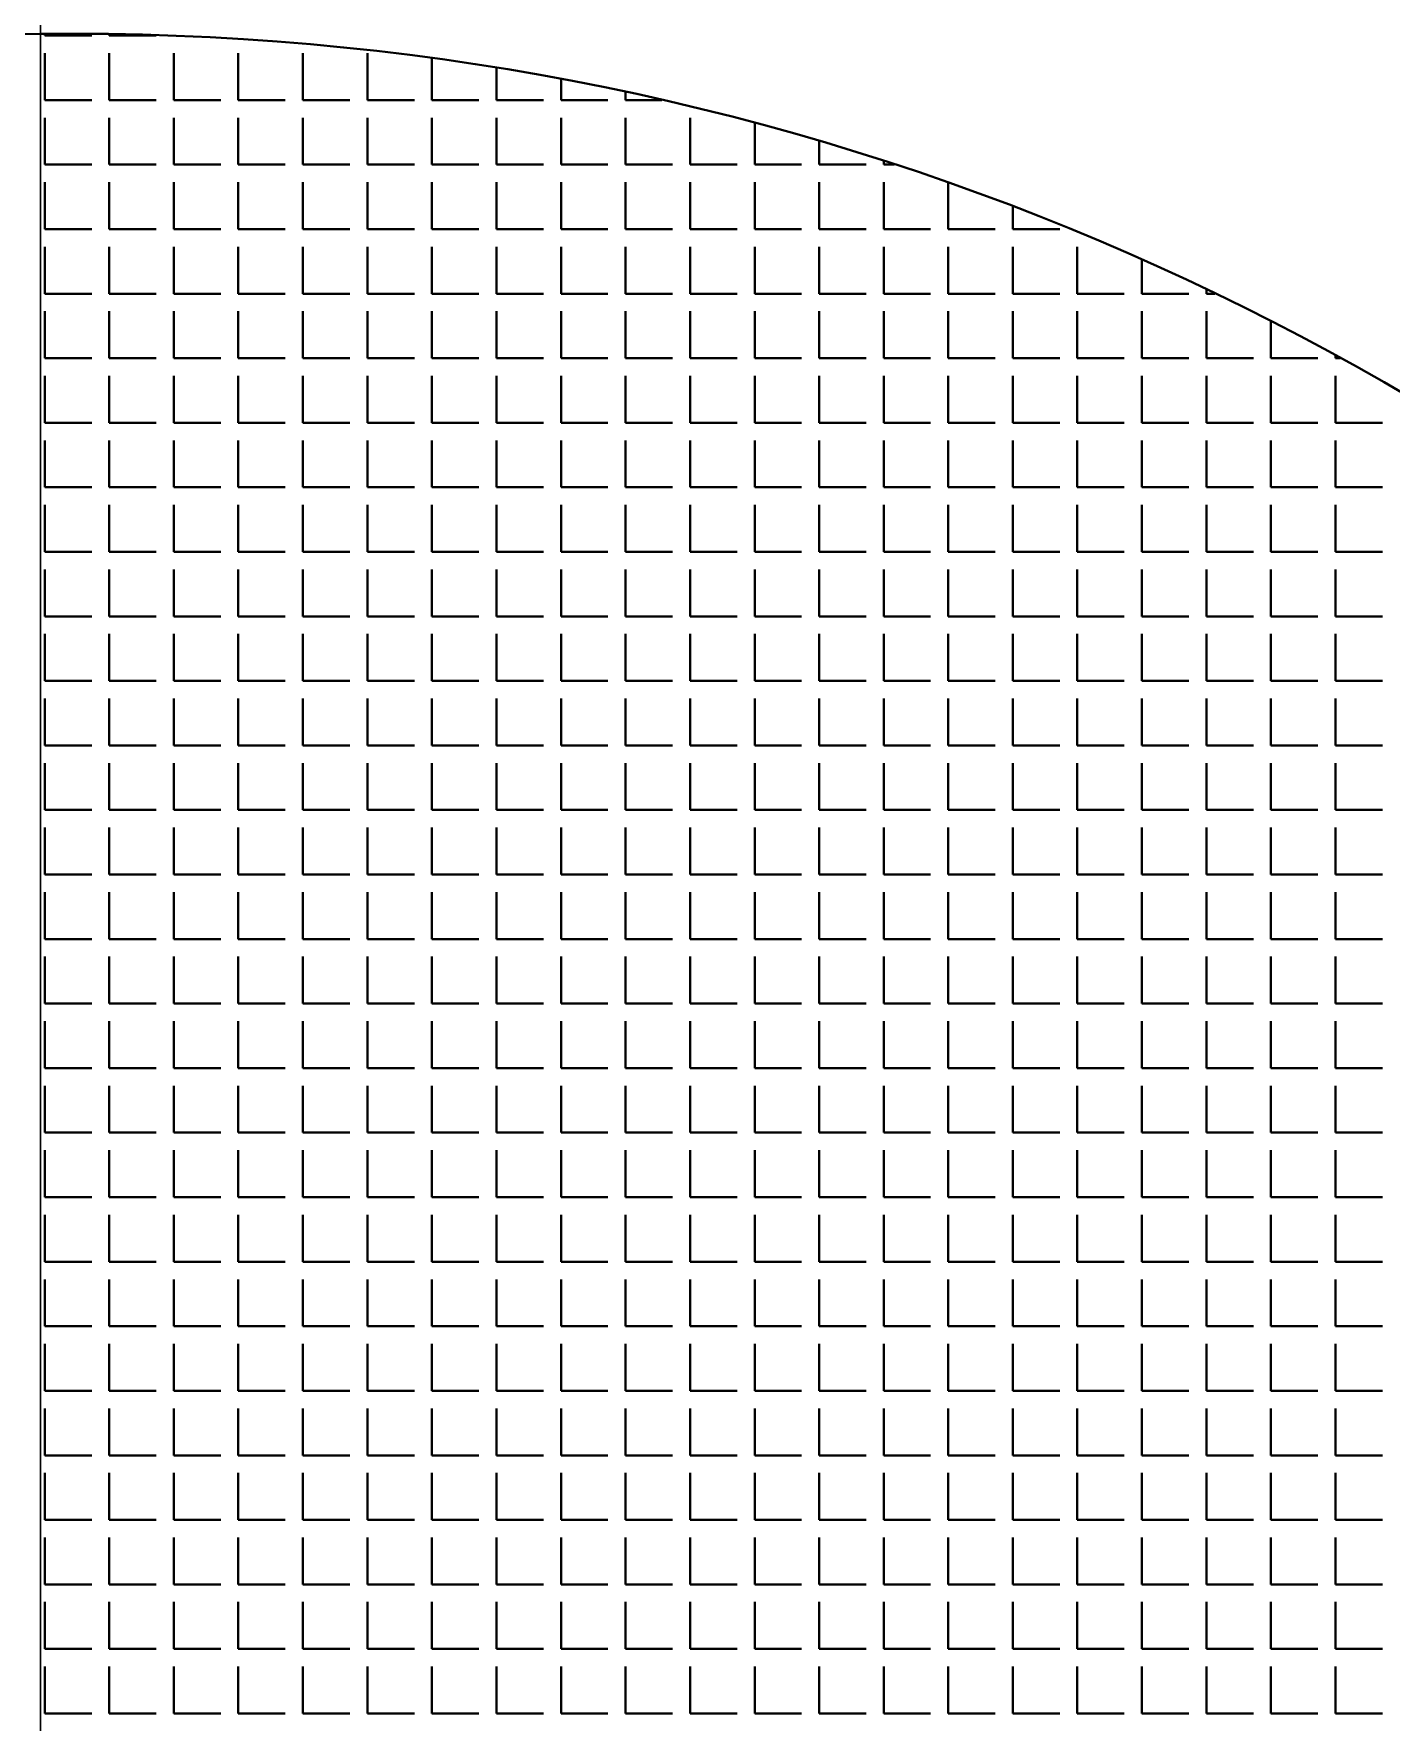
# Model space of a CAD drawing. Header units: millimetres. Extents: x 895788 to 1136524, y -21936 to 400945.
# Drawn here: x 929186.76 to 929204.08, y 272949.03 to 272970.58 of the extents above; entities that cross this region are included whole.
import ezdxf

# ---------------------------------------------------------------- set-up
doc = ezdxf.new("R2010")
doc.units = ezdxf.units.MM
doc.layers.add('GRANIT', color=10, linetype='Continuous', lineweight=30)

msp = doc.modelspace()

# ---------------------------------------------------------------- linework, layer by layer
at = {"lineweight": 30}
msp.add_line((929186.84, 272651.357), (929186.84, 273176.175), dxfattribs=at)
at = {"layer": 'GRANIT', "color": 0, "linetype": 'Continuous', "lineweight": 40}
for p, q in [((929186.896, 272970.555), (929186.896, 272970.576)), ((929186.896, 272970.555), (929187.495, 272970.555)), ((929187.719, 272970.555), (929187.719, 272970.575)), ((929187.719, 272970.555), (929188.318, 272970.555)), ((929186.896, 272969.732), (929186.896, 272970.331)), ((929187.719, 272969.732), (929187.719, 272970.331)), ((929188.543, 272969.732), (929188.543, 272970.331)), ((929189.366, 272969.732), (929189.366, 272970.331)), ((929190.19, 272969.732), (929190.19, 272970.331)), ((929191.013, 272969.732), (929191.013, 272970.331)), ((929191.837, 272969.732), (929191.837, 272970.267)), ((929192.66, 272969.732), (929192.66, 272970.144)), ((929193.484, 272969.732), (929193.484, 272969.999)), ((929194.307, 272969.732), (929194.307, 272969.834)), ((929186.896, 272969.732), (929187.495, 272969.732)), ((929187.719, 272969.732), (929188.318, 272969.732)), ((929188.543, 272969.732), (929189.142, 272969.732)), ((929189.366, 272969.732), (929189.965, 272969.732)), ((929190.19, 272969.732), (929190.789, 272969.732)), ((929191.013, 272969.732), (929191.612, 272969.732)), ((929191.837, 272969.732), (929192.436, 272969.732)), ((929192.66, 272969.732), (929193.259, 272969.732)), ((929193.484, 272969.732), (929194.083, 272969.732)), ((929194.307, 272969.732), (929194.768, 272969.732)), ((929186.896, 272968.908), (929186.896, 272969.507)), ((929187.719, 272968.908), (929187.719, 272969.507)), ((929188.543, 272968.908), (929188.543, 272969.507)), ((929189.366, 272968.908), (929189.366, 272969.507)), ((929190.19, 272968.908), (929190.19, 272969.507)), ((929191.013, 272968.908), (929191.013, 272969.507)), ((929191.837, 272968.908), (929191.837, 272969.507)), ((929192.66, 272968.908), (929192.66, 272969.507)), ((929193.484, 272968.908), (929193.484, 272969.507)), ((929194.307, 272968.908), (929194.307, 272969.507)), ((929195.131, 272968.908), (929195.131, 272969.507)), ((929195.955, 272968.908), (929195.955, 272969.437)), ((929196.778, 272968.908), (929196.778, 272969.205)), ((929186.896, 272968.908), (929187.495, 272968.908)), ((929187.719, 272968.908), (929188.318, 272968.908)), ((929188.543, 272968.908), (929189.142, 272968.908)), ((929189.366, 272968.908), (929189.965, 272968.908)), ((929190.19, 272968.908), (929190.789, 272968.908)), ((929191.013, 272968.908), (929191.612, 272968.908)), ((929191.837, 272968.908), (929192.436, 272968.908)), ((929192.66, 272968.908), (929193.259, 272968.908)), ((929193.484, 272968.908), (929194.083, 272968.908)), ((929194.307, 272968.908), (929194.906, 272968.908)), ((929195.131, 272968.908), (929195.73, 272968.908)), ((929195.955, 272968.908), (929196.553, 272968.908)), ((929196.778, 272968.908), (929197.377, 272968.908)), ((929197.602, 272968.908), (929197.602, 272968.951)), ((929197.602, 272968.908), (929197.733, 272968.908)), ((929186.896, 272968.085), (929186.896, 272968.683)), ((929187.719, 272968.085), (929187.719, 272968.683)), ((929188.543, 272968.085), (929188.543, 272968.683)), ((929189.366, 272968.085), (929189.366, 272968.683)), ((929190.19, 272968.085), (929190.19, 272968.683)), ((929191.013, 272968.085), (929191.013, 272968.683)), ((929191.837, 272968.085), (929191.837, 272968.683)), ((929192.66, 272968.085), (929192.66, 272968.683)), ((929193.484, 272968.085), (929193.484, 272968.683)), ((929194.307, 272968.085), (929194.307, 272968.683)), ((929195.131, 272968.085), (929195.131, 272968.683)), ((929195.955, 272968.085), (929195.955, 272968.683)), ((929196.778, 272968.085), (929196.778, 272968.683)), ((929197.602, 272968.085), (929197.602, 272968.683)), ((929198.425, 272968.085), (929198.425, 272968.673)), ((929199.249, 272968.085), (929199.249, 272968.371)), ((929186.896, 272968.085), (929187.495, 272968.085)), ((929187.719, 272968.085), (929188.318, 272968.085)), ((929188.543, 272968.085), (929189.142, 272968.085)), ((929189.366, 272968.085), (929189.965, 272968.085)), ((929190.19, 272968.085), (929190.789, 272968.085)), ((929191.013, 272968.085), (929191.612, 272968.085)), ((929191.837, 272968.085), (929192.436, 272968.085)), ((929192.66, 272968.085), (929193.259, 272968.085)), ((929193.484, 272968.085), (929194.083, 272968.085)), ((929194.307, 272968.085), (929194.906, 272968.085)), ((929195.131, 272968.085), (929195.73, 272968.085)), ((929195.955, 272968.085), (929196.553, 272968.085)), ((929196.778, 272968.085), (929197.377, 272968.085)), ((929197.602, 272968.085), (929198.2, 272968.085)), ((929198.425, 272968.085), (929199.024, 272968.085)), ((929199.249, 272968.085), (929199.848, 272968.085)), ((929186.896, 272967.261), (929186.896, 272967.86)), ((929187.719, 272967.261), (929187.719, 272967.86)), ((929188.543, 272967.261), (929188.543, 272967.86)), ((929189.366, 272967.261), (929189.366, 272967.86)), ((929190.19, 272967.261), (929190.19, 272967.86)), ((929191.013, 272967.261), (929191.013, 272967.86)), ((929191.837, 272967.261), (929191.837, 272967.86)), ((929192.66, 272967.261), (929192.66, 272967.86)), ((929193.484, 272967.261), (929193.484, 272967.86)), ((929194.307, 272967.261), (929194.307, 272967.86)), ((929195.131, 272967.261), (929195.131, 272967.86)), ((929195.955, 272967.261), (929195.955, 272967.86)), ((929196.778, 272967.261), (929196.778, 272967.86)), ((929197.602, 272967.261), (929197.602, 272967.86)), ((929198.425, 272967.261), (929198.425, 272967.86)), ((929199.249, 272967.261), (929199.249, 272967.86)), ((929200.072, 272967.261), (929200.072, 272967.86)), ((929200.896, 272967.261), (929200.896, 272967.692)), ((929186.896, 272967.261), (929187.495, 272967.261)), ((929187.719, 272967.261), (929188.318, 272967.261)), ((929188.543, 272967.261), (929189.142, 272967.261)), ((929189.366, 272967.261), (929189.965, 272967.261)), ((929190.19, 272967.261), (929190.789, 272967.261)), ((929191.013, 272967.261), (929191.612, 272967.261)), ((929191.837, 272967.261), (929192.436, 272967.261)), ((929192.66, 272967.261), (929193.259, 272967.261)), ((929193.484, 272967.261), (929194.083, 272967.261)), ((929194.307, 272967.261), (929194.906, 272967.261)), ((929195.131, 272967.261), (929195.73, 272967.261)), ((929195.955, 272967.261), (929196.553, 272967.261)), ((929196.778, 272967.261), (929197.377, 272967.261)), ((929197.602, 272967.261), (929198.2, 272967.261)), ((929198.425, 272967.261), (929199.024, 272967.261)), ((929199.249, 272967.261), (929199.848, 272967.261)), ((929200.072, 272967.261), (929200.671, 272967.261)), ((929200.896, 272967.261), (929201.495, 272967.261)), ((929201.719, 272967.261), (929201.719, 272967.313)), ((929201.719, 272967.261), (929201.827, 272967.261)), ((929186.896, 272966.437), (929186.896, 272967.036)), ((929187.719, 272966.437), (929187.719, 272967.036)), ((929188.543, 272966.437), (929188.543, 272967.036)), ((929189.366, 272966.437), (929189.366, 272967.036)), ((929190.19, 272966.437), (929190.19, 272967.036)), ((929191.013, 272966.437), (929191.013, 272967.036)), ((929191.837, 272966.437), (929191.837, 272967.036)), ((929192.66, 272966.437), (929192.66, 272967.036)), ((929193.484, 272966.437), (929193.484, 272967.036)), ((929194.307, 272966.437), (929194.307, 272967.036)), ((929195.131, 272966.437), (929195.131, 272967.036)), ((929195.955, 272966.437), (929195.955, 272967.036)), ((929196.778, 272966.437), (929196.778, 272967.036)), ((929197.602, 272966.437), (929197.602, 272967.036)), ((929198.425, 272966.437), (929198.425, 272967.036)), ((929199.249, 272966.437), (929199.249, 272967.036)), ((929200.072, 272966.437), (929200.072, 272967.036)), ((929200.896, 272966.437), (929200.896, 272967.036)), ((929201.719, 272966.437), (929201.719, 272967.036)), ((929202.543, 272966.437), (929202.543, 272966.906)), ((929186.896, 272966.437), (929187.495, 272966.437)), ((929187.719, 272966.437), (929188.318, 272966.437)), ((929188.543, 272966.437), (929189.142, 272966.437)), ((929189.366, 272966.437), (929189.965, 272966.437)), ((929190.19, 272966.437), (929190.789, 272966.437)), ((929191.013, 272966.437), (929191.612, 272966.437)), ((929191.837, 272966.437), (929192.436, 272966.437)), ((929192.66, 272966.437), (929193.259, 272966.437)), ((929193.484, 272966.437), (929194.083, 272966.437)), ((929194.307, 272966.437), (929194.906, 272966.437)), ((929195.131, 272966.437), (929195.73, 272966.437)), ((929195.955, 272966.437), (929196.553, 272966.437)), ((929196.778, 272966.437), (929197.377, 272966.437)), ((929197.602, 272966.437), (929198.2, 272966.437)), ((929198.425, 272966.437), (929199.024, 272966.437)), ((929199.249, 272966.437), (929199.848, 272966.437)), ((929200.072, 272966.437), (929200.671, 272966.437)), ((929200.896, 272966.437), (929201.495, 272966.437)), ((929201.719, 272966.437), (929202.318, 272966.437)), ((929202.543, 272966.437), (929203.142, 272966.437)), ((929203.366, 272966.437), (929203.366, 272966.471)), ((929203.366, 272966.437), (929203.428, 272966.437)), ((929186.896, 272965.614), (929186.896, 272966.213)), ((929187.719, 272965.614), (929187.719, 272966.213)), ((929188.543, 272965.614), (929188.543, 272966.213)), ((929189.366, 272965.614), (929189.366, 272966.213)), ((929190.19, 272965.614), (929190.19, 272966.213)), ((929191.013, 272965.614), (929191.013, 272966.213)), ((929191.837, 272965.614), (929191.837, 272966.213)), ((929192.66, 272965.614), (929192.66, 272966.213)), ((929193.484, 272965.614), (929193.484, 272966.213)), ((929194.307, 272965.614), (929194.307, 272966.213)), ((929195.131, 272965.614), (929195.131, 272966.213)), ((929195.955, 272965.614), (929195.955, 272966.213)), ((929196.778, 272965.614), (929196.778, 272966.213)), ((929197.602, 272965.614), (929197.602, 272966.213)), ((929198.425, 272965.614), (929198.425, 272966.213)), ((929199.249, 272965.614), (929199.249, 272966.213)), ((929200.072, 272965.614), (929200.072, 272966.213)), ((929200.896, 272965.614), (929200.896, 272966.213)), ((929201.719, 272965.614), (929201.719, 272966.213)), ((929202.543, 272965.614), (929202.543, 272966.213)), ((929203.366, 272965.614), (929203.366, 272966.213)), ((929186.896, 272965.614), (929187.495, 272965.614)), ((929187.719, 272965.614), (929188.318, 272965.614)), ((929188.543, 272965.614), (929189.142, 272965.614)), ((929189.366, 272965.614), (929189.965, 272965.614)), ((929190.19, 272965.614), (929190.789, 272965.614)), ((929191.013, 272965.614), (929191.612, 272965.614)), ((929191.837, 272965.614), (929192.436, 272965.614)), ((929192.66, 272965.614), (929193.259, 272965.614)), ((929193.484, 272965.614), (929194.083, 272965.614)), ((929194.307, 272965.614), (929194.906, 272965.614)), ((929195.131, 272965.614), (929195.73, 272965.614)), ((929195.955, 272965.614), (929196.553, 272965.614)), ((929196.778, 272965.614), (929197.377, 272965.614)), ((929197.602, 272965.614), (929198.2, 272965.614)), ((929198.425, 272965.614), (929199.024, 272965.614)), ((929199.249, 272965.614), (929199.848, 272965.614)), ((929200.072, 272965.614), (929200.671, 272965.614)), ((929200.896, 272965.614), (929201.495, 272965.614)), ((929201.719, 272965.614), (929202.318, 272965.614)), ((929202.543, 272965.614), (929203.142, 272965.614)), ((929203.366, 272965.614), (929203.965, 272965.614)), ((929186.896, 272964.79), (929186.896, 272965.389)), ((929187.719, 272964.79), (929187.719, 272965.389)), ((929188.543, 272964.79), (929188.543, 272965.389)), ((929189.366, 272964.79), (929189.366, 272965.389)), ((929190.19, 272964.79), (929190.19, 272965.389)), ((929191.013, 272964.79), (929191.013, 272965.389)), ((929191.837, 272964.79), (929191.837, 272965.389)), ((929192.66, 272964.79), (929192.66, 272965.389)), ((929193.484, 272964.79), (929193.484, 272965.389)), ((929194.307, 272964.79), (929194.307, 272965.389)), ((929195.131, 272964.79), (929195.131, 272965.389)), ((929195.955, 272964.79), (929195.955, 272965.389)), ((929196.778, 272964.79), (929196.778, 272965.389)), ((929197.602, 272964.79), (929197.602, 272965.389)), ((929198.425, 272964.79), (929198.425, 272965.389)), ((929199.249, 272964.79), (929199.249, 272965.389)), ((929200.072, 272964.79), (929200.072, 272965.389)), ((929200.896, 272964.79), (929200.896, 272965.389)), ((929201.719, 272964.79), (929201.719, 272965.389)), ((929202.543, 272964.79), (929202.543, 272965.389)), ((929203.366, 272964.79), (929203.366, 272965.389)), ((929186.896, 272964.79), (929187.495, 272964.79)), ((929187.719, 272964.79), (929188.318, 272964.79)), ((929188.543, 272964.79), (929189.142, 272964.79)), ((929189.366, 272964.79), (929189.965, 272964.79)), ((929190.19, 272964.79), (929190.789, 272964.79)), ((929191.013, 272964.79), (929191.612, 272964.79)), ((929191.837, 272964.79), (929192.436, 272964.79)), ((929192.66, 272964.79), (929193.259, 272964.79)), ((929193.484, 272964.79), (929194.083, 272964.79)), ((929194.307, 272964.79), (929194.906, 272964.79)), ((929195.131, 272964.79), (929195.73, 272964.79)), ((929195.955, 272964.79), (929196.553, 272964.79)), ((929196.778, 272964.79), (929197.377, 272964.79)), ((929197.602, 272964.79), (929198.2, 272964.79)), ((929198.425, 272964.79), (929199.024, 272964.79)), ((929199.249, 272964.79), (929199.848, 272964.79)), ((929200.072, 272964.79), (929200.671, 272964.79)), ((929200.896, 272964.79), (929201.495, 272964.79)), ((929201.719, 272964.79), (929202.318, 272964.79)), ((929202.543, 272964.79), (929203.142, 272964.79)), ((929203.366, 272964.79), (929203.965, 272964.79)), ((929186.896, 272963.967), (929186.896, 272964.566)), ((929187.719, 272963.967), (929187.719, 272964.566)), ((929188.543, 272963.967), (929188.543, 272964.566)), ((929189.366, 272963.967), (929189.366, 272964.566)), ((929190.19, 272963.967), (929190.19, 272964.566)), ((929191.013, 272963.967), (929191.013, 272964.566)), ((929191.837, 272963.967), (929191.837, 272964.566)), ((929192.66, 272963.967), (929192.66, 272964.566)), ((929193.484, 272963.967), (929193.484, 272964.566)), ((929194.307, 272963.967), (929194.307, 272964.566)), ((929195.131, 272963.967), (929195.131, 272964.566)), ((929195.955, 272963.967), (929195.955, 272964.566)), ((929196.778, 272963.967), (929196.778, 272964.566)), ((929197.602, 272963.967), (929197.602, 272964.566)), ((929198.425, 272963.967), (929198.425, 272964.566)), ((929199.249, 272963.967), (929199.249, 272964.566)), ((929200.072, 272963.967), (929200.072, 272964.566)), ((929200.896, 272963.967), (929200.896, 272964.566)), ((929201.719, 272963.967), (929201.719, 272964.566)), ((929202.543, 272963.967), (929202.543, 272964.566)), ((929203.366, 272963.967), (929203.366, 272964.566)), ((929186.896, 272963.967), (929187.495, 272963.967)), ((929187.719, 272963.967), (929188.318, 272963.967)), ((929188.543, 272963.967), (929189.142, 272963.967)), ((929189.366, 272963.967), (929189.965, 272963.967)), ((929190.19, 272963.967), (929190.789, 272963.967)), ((929191.013, 272963.967), (929191.612, 272963.967)), ((929191.837, 272963.967), (929192.436, 272963.967)), ((929192.66, 272963.967), (929193.259, 272963.967)), ((929193.484, 272963.967), (929194.083, 272963.967)), ((929194.307, 272963.967), (929194.906, 272963.967)), ((929195.131, 272963.967), (929195.73, 272963.967)), ((929195.955, 272963.967), (929196.553, 272963.967)), ((929196.778, 272963.967), (929197.377, 272963.967)), ((929197.602, 272963.967), (929198.2, 272963.967)), ((929198.425, 272963.967), (929199.024, 272963.967)), ((929199.249, 272963.967), (929199.848, 272963.967)), ((929200.072, 272963.967), (929200.671, 272963.967)), ((929200.896, 272963.967), (929201.495, 272963.967)), ((929201.719, 272963.967), (929202.318, 272963.967)), ((929202.543, 272963.967), (929203.142, 272963.967)), ((929203.366, 272963.967), (929203.965, 272963.967)), ((929186.896, 272963.143), (929186.896, 272963.742)), ((929187.719, 272963.143), (929187.719, 272963.742)), ((929188.543, 272963.143), (929188.543, 272963.742)), ((929189.366, 272963.143), (929189.366, 272963.742)), ((929190.19, 272963.143), (929190.19, 272963.742)), ((929191.013, 272963.143), (929191.013, 272963.742)), ((929191.837, 272963.143), (929191.837, 272963.742)), ((929192.66, 272963.143), (929192.66, 272963.742)), ((929193.484, 272963.143), (929193.484, 272963.742)), ((929194.307, 272963.143), (929194.307, 272963.742)), ((929195.131, 272963.143), (929195.131, 272963.742)), ((929195.955, 272963.143), (929195.955, 272963.742)), ((929196.778, 272963.143), (929196.778, 272963.742)), ((929197.602, 272963.143), (929197.602, 272963.742)), ((929198.425, 272963.143), (929198.425, 272963.742)), ((929199.249, 272963.143), (929199.249, 272963.742)), ((929200.072, 272963.143), (929200.072, 272963.742)), ((929200.896, 272963.143), (929200.896, 272963.742)), ((929201.719, 272963.143), (929201.719, 272963.742)), ((929202.543, 272963.143), (929202.543, 272963.742)), ((929203.366, 272963.143), (929203.366, 272963.742)), ((929186.896, 272963.143), (929187.495, 272963.143)), ((929187.719, 272963.143), (929188.318, 272963.143)), ((929188.543, 272963.143), (929189.142, 272963.143)), ((929189.366, 272963.143), (929189.965, 272963.143)), ((929190.19, 272963.143), (929190.789, 272963.143)), ((929191.013, 272963.143), (929191.612, 272963.143)), ((929191.837, 272963.143), (929192.436, 272963.143)), ((929192.66, 272963.143), (929193.259, 272963.143)), ((929193.484, 272963.143), (929194.083, 272963.143)), ((929194.307, 272963.143), (929194.906, 272963.143)), ((929195.131, 272963.143), (929195.73, 272963.143)), ((929195.955, 272963.143), (929196.553, 272963.143)), ((929196.778, 272963.143), (929197.377, 272963.143)), ((929197.602, 272963.143), (929198.2, 272963.143)), ((929198.425, 272963.143), (929199.024, 272963.143)), ((929199.249, 272963.143), (929199.848, 272963.143)), ((929200.072, 272963.143), (929200.671, 272963.143)), ((929200.896, 272963.143), (929201.495, 272963.143)), ((929201.719, 272963.143), (929202.318, 272963.143)), ((929202.543, 272963.143), (929203.142, 272963.143)), ((929203.366, 272963.143), (929203.965, 272963.143)), ((929186.896, 272962.32), (929186.896, 272962.919)), ((929187.719, 272962.32), (929187.719, 272962.919)), ((929188.543, 272962.32), (929188.543, 272962.919)), ((929189.366, 272962.32), (929189.366, 272962.919)), ((929190.19, 272962.32), (929190.19, 272962.919)), ((929191.013, 272962.32), (929191.013, 272962.919)), ((929191.837, 272962.32), (929191.837, 272962.919)), ((929192.66, 272962.32), (929192.66, 272962.919)), ((929193.484, 272962.32), (929193.484, 272962.919)), ((929194.307, 272962.32), (929194.307, 272962.919)), ((929195.131, 272962.32), (929195.131, 272962.919)), ((929195.955, 272962.32), (929195.955, 272962.919)), ((929196.778, 272962.32), (929196.778, 272962.919)), ((929197.602, 272962.32), (929197.602, 272962.919)), ((929198.425, 272962.32), (929198.425, 272962.919)), ((929199.249, 272962.32), (929199.249, 272962.919)), ((929200.072, 272962.32), (929200.072, 272962.919)), ((929200.896, 272962.32), (929200.896, 272962.919)), ((929201.719, 272962.32), (929201.719, 272962.919)), ((929202.543, 272962.32), (929202.543, 272962.919)), ((929203.366, 272962.32), (929203.366, 272962.919)), ((929186.896, 272962.32), (929187.495, 272962.32)), ((929187.719, 272962.32), (929188.318, 272962.32)), ((929188.543, 272962.32), (929189.142, 272962.32)), ((929189.366, 272962.32), (929189.965, 272962.32)), ((929190.19, 272962.32), (929190.789, 272962.32)), ((929191.013, 272962.32), (929191.612, 272962.32)), ((929191.837, 272962.32), (929192.436, 272962.32)), ((929192.66, 272962.32), (929193.259, 272962.32)), ((929193.484, 272962.32), (929194.083, 272962.32)), ((929194.307, 272962.32), (929194.906, 272962.32)), ((929195.131, 272962.32), (929195.73, 272962.32)), ((929195.955, 272962.32), (929196.553, 272962.32)), ((929196.778, 272962.32), (929197.377, 272962.32)), ((929197.602, 272962.32), (929198.2, 272962.32)), ((929198.425, 272962.32), (929199.024, 272962.32)), ((929199.249, 272962.32), (929199.848, 272962.32)), ((929200.072, 272962.32), (929200.671, 272962.32)), ((929200.896, 272962.32), (929201.495, 272962.32)), ((929201.719, 272962.32), (929202.318, 272962.32)), ((929202.543, 272962.32), (929203.142, 272962.32)), ((929203.366, 272962.32), (929203.965, 272962.32)), ((929186.896, 272961.496), (929186.896, 272962.095)), ((929187.719, 272961.496), (929187.719, 272962.095)), ((929188.543, 272961.496), (929188.543, 272962.095)), ((929189.366, 272961.496), (929189.366, 272962.095)), ((929190.19, 272961.496), (929190.19, 272962.095)), ((929191.013, 272961.496), (929191.013, 272962.095)), ((929191.837, 272961.496), (929191.837, 272962.095)), ((929192.66, 272961.496), (929192.66, 272962.095)), ((929193.484, 272961.496), (929193.484, 272962.095)), ((929194.307, 272961.496), (929194.307, 272962.095)), ((929195.131, 272961.496), (929195.131, 272962.095)), ((929195.955, 272961.496), (929195.955, 272962.095)), ((929196.778, 272961.496), (929196.778, 272962.095)), ((929197.602, 272961.496), (929197.602, 272962.095)), ((929198.425, 272961.496), (929198.425, 272962.095)), ((929199.249, 272961.496), (929199.249, 272962.095)), ((929200.072, 272961.496), (929200.072, 272962.095)), ((929200.896, 272961.496), (929200.896, 272962.095)), ((929201.719, 272961.496), (929201.719, 272962.095)), ((929202.543, 272961.496), (929202.543, 272962.095)), ((929203.366, 272961.496), (929203.366, 272962.095)), ((929186.896, 272961.496), (929187.495, 272961.496)), ((929187.719, 272961.496), (929188.318, 272961.496)), ((929188.543, 272961.496), (929189.142, 272961.496)), ((929189.366, 272961.496), (929189.965, 272961.496)), ((929190.19, 272961.496), (929190.789, 272961.496)), ((929191.013, 272961.496), (929191.612, 272961.496)), ((929191.837, 272961.496), (929192.436, 272961.496)), ((929192.66, 272961.496), (929193.259, 272961.496)), ((929193.484, 272961.496), (929194.083, 272961.496)), ((929194.307, 272961.496), (929194.906, 272961.496)), ((929195.131, 272961.496), (929195.73, 272961.496)), ((929195.955, 272961.496), (929196.553, 272961.496)), ((929196.778, 272961.496), (929197.377, 272961.496)), ((929197.602, 272961.496), (929198.2, 272961.496)), ((929198.425, 272961.496), (929199.024, 272961.496)), ((929199.249, 272961.496), (929199.848, 272961.496)), ((929200.072, 272961.496), (929200.671, 272961.496)), ((929200.896, 272961.496), (929201.495, 272961.496)), ((929201.719, 272961.496), (929202.318, 272961.496)), ((929202.543, 272961.496), (929203.142, 272961.496)), ((929203.366, 272961.496), (929203.965, 272961.496)), ((929186.896, 272960.673), (929186.896, 272961.272)), ((929187.719, 272960.673), (929187.719, 272961.272)), ((929188.543, 272960.673), (929188.543, 272961.272)), ((929189.366, 272960.673), (929189.366, 272961.272)), ((929190.19, 272960.673), (929190.19, 272961.272)), ((929191.013, 272960.673), (929191.013, 272961.272)), ((929191.837, 272960.673), (929191.837, 272961.272)), ((929192.66, 272960.673), (929192.66, 272961.272)), ((929193.484, 272960.673), (929193.484, 272961.272)), ((929194.307, 272960.673), (929194.307, 272961.272)), ((929195.131, 272960.673), (929195.131, 272961.272)), ((929195.955, 272960.673), (929195.955, 272961.272)), ((929196.778, 272960.673), (929196.778, 272961.272)), ((929197.602, 272960.673), (929197.602, 272961.272)), ((929198.425, 272960.673), (929198.425, 272961.272)), ((929199.249, 272960.673), (929199.249, 272961.272)), ((929200.072, 272960.673), (929200.072, 272961.272)), ((929200.896, 272960.673), (929200.896, 272961.272)), ((929201.719, 272960.673), (929201.719, 272961.272)), ((929202.543, 272960.673), (929202.543, 272961.272)), ((929203.366, 272960.673), (929203.366, 272961.272)), ((929186.896, 272960.673), (929187.495, 272960.673)), ((929187.719, 272960.673), (929188.318, 272960.673)), ((929188.543, 272960.673), (929189.142, 272960.673)), ((929189.366, 272960.673), (929189.965, 272960.673)), ((929190.19, 272960.673), (929190.789, 272960.673)), ((929191.013, 272960.673), (929191.612, 272960.673)), ((929191.837, 272960.673), (929192.436, 272960.673)), ((929192.66, 272960.673), (929193.259, 272960.673)), ((929193.484, 272960.673), (929194.083, 272960.673)), ((929194.307, 272960.673), (929194.906, 272960.673)), ((929195.131, 272960.673), (929195.73, 272960.673)), ((929195.955, 272960.673), (929196.553, 272960.673)), ((929196.778, 272960.673), (929197.377, 272960.673)), ((929197.602, 272960.673), (929198.2, 272960.673)), ((929198.425, 272960.673), (929199.024, 272960.673)), ((929199.249, 272960.673), (929199.848, 272960.673)), ((929200.072, 272960.673), (929200.671, 272960.673)), ((929200.896, 272960.673), (929201.495, 272960.673)), ((929201.719, 272960.673), (929202.318, 272960.673)), ((929202.543, 272960.673), (929203.142, 272960.673)), ((929203.366, 272960.673), (929203.965, 272960.673)), ((929186.896, 272959.849), (929186.896, 272960.448)), ((929187.719, 272959.849), (929187.719, 272960.448)), ((929188.543, 272959.849), (929188.543, 272960.448)), ((929189.366, 272959.849), (929189.366, 272960.448)), ((929190.19, 272959.849), (929190.19, 272960.448)), ((929191.013, 272959.849), (929191.013, 272960.448)), ((929191.837, 272959.849), (929191.837, 272960.448)), ((929192.66, 272959.849), (929192.66, 272960.448)), ((929193.484, 272959.849), (929193.484, 272960.448)), ((929194.307, 272959.849), (929194.307, 272960.448)), ((929195.131, 272959.849), (929195.131, 272960.448)), ((929195.955, 272959.849), (929195.955, 272960.448)), ((929196.778, 272959.849), (929196.778, 272960.448)), ((929197.602, 272959.849), (929197.602, 272960.448)), ((929198.425, 272959.849), (929198.425, 272960.448)), ((929199.249, 272959.849), (929199.249, 272960.448)), ((929200.072, 272959.849), (929200.072, 272960.448)), ((929200.896, 272959.849), (929200.896, 272960.448)), ((929201.719, 272959.849), (929201.719, 272960.448)), ((929202.543, 272959.849), (929202.543, 272960.448)), ((929203.366, 272959.849), (929203.366, 272960.448)), ((929186.896, 272959.849), (929187.495, 272959.849)), ((929187.719, 272959.849), (929188.318, 272959.849)), ((929188.543, 272959.849), (929189.142, 272959.849)), ((929189.366, 272959.849), (929189.965, 272959.849)), ((929190.19, 272959.849), (929190.789, 272959.849)), ((929191.013, 272959.849), (929191.612, 272959.849)), ((929191.837, 272959.849), (929192.436, 272959.849)), ((929192.66, 272959.849), (929193.259, 272959.849)), ((929193.484, 272959.849), (929194.083, 272959.849)), ((929194.307, 272959.849), (929194.906, 272959.849)), ((929195.131, 272959.849), (929195.73, 272959.849)), ((929195.955, 272959.849), (929196.553, 272959.849)), ((929196.778, 272959.849), (929197.377, 272959.849)), ((929197.602, 272959.849), (929198.2, 272959.849)), ((929198.425, 272959.849), (929199.024, 272959.849)), ((929199.249, 272959.849), (929199.848, 272959.849)), ((929200.072, 272959.849), (929200.671, 272959.849)), ((929200.896, 272959.849), (929201.495, 272959.849)), ((929201.719, 272959.849), (929202.318, 272959.849)), ((929202.543, 272959.849), (929203.142, 272959.849)), ((929203.366, 272959.849), (929203.965, 272959.849)), ((929186.896, 272959.026), (929186.896, 272959.625)), ((929187.719, 272959.026), (929187.719, 272959.625)), ((929188.543, 272959.026), (929188.543, 272959.625)), ((929189.366, 272959.026), (929189.366, 272959.625)), ((929190.19, 272959.026), (929190.19, 272959.625)), ((929191.013, 272959.026), (929191.013, 272959.625)), ((929191.837, 272959.026), (929191.837, 272959.625)), ((929192.66, 272959.026), (929192.66, 272959.625)), ((929193.484, 272959.026), (929193.484, 272959.625)), ((929194.307, 272959.026), (929194.307, 272959.625)), ((929195.131, 272959.026), (929195.131, 272959.625)), ((929195.955, 272959.026), (929195.955, 272959.625)), ((929196.778, 272959.026), (929196.778, 272959.625)), ((929197.602, 272959.026), (929197.602, 272959.625)), ((929198.425, 272959.026), (929198.425, 272959.625)), ((929199.249, 272959.026), (929199.249, 272959.625)), ((929200.072, 272959.026), (929200.072, 272959.625)), ((929200.896, 272959.026), (929200.896, 272959.625)), ((929201.719, 272959.026), (929201.719, 272959.625)), ((929202.543, 272959.026), (929202.543, 272959.625)), ((929203.366, 272959.026), (929203.366, 272959.625)), ((929186.896, 272959.026), (929187.495, 272959.026)), ((929187.719, 272959.026), (929188.318, 272959.026)), ((929188.543, 272959.026), (929189.142, 272959.026)), ((929189.366, 272959.026), (929189.965, 272959.026)), ((929190.19, 272959.026), (929190.789, 272959.026)), ((929191.013, 272959.026), (929191.612, 272959.026)), ((929191.837, 272959.026), (929192.436, 272959.026)), ((929192.66, 272959.026), (929193.259, 272959.026)), ((929193.484, 272959.026), (929194.083, 272959.026)), ((929194.307, 272959.026), (929194.906, 272959.026)), ((929195.131, 272959.026), (929195.73, 272959.026)), ((929195.955, 272959.026), (929196.553, 272959.026)), ((929196.778, 272959.026), (929197.377, 272959.026)), ((929197.602, 272959.026), (929198.2, 272959.026)), ((929198.425, 272959.026), (929199.024, 272959.026)), ((929199.249, 272959.026), (929199.848, 272959.026)), ((929200.072, 272959.026), (929200.671, 272959.026)), ((929200.896, 272959.026), (929201.495, 272959.026)), ((929201.719, 272959.026), (929202.318, 272959.026)), ((929202.543, 272959.026), (929203.142, 272959.026)), ((929203.366, 272959.026), (929203.965, 272959.026)), ((929186.896, 272958.202), (929186.896, 272958.801)), ((929187.719, 272958.202), (929187.719, 272958.801)), ((929188.543, 272958.202), (929188.543, 272958.801)), ((929189.366, 272958.202), (929189.366, 272958.801)), ((929190.19, 272958.202), (929190.19, 272958.801)), ((929191.013, 272958.202), (929191.013, 272958.801)), ((929191.837, 272958.202), (929191.837, 272958.801)), ((929192.66, 272958.202), (929192.66, 272958.801)), ((929193.484, 272958.202), (929193.484, 272958.801)), ((929194.307, 272958.202), (929194.307, 272958.801)), ((929195.131, 272958.202), (929195.131, 272958.801)), ((929195.955, 272958.202), (929195.955, 272958.801)), ((929196.778, 272958.202), (929196.778, 272958.801)), ((929197.602, 272958.202), (929197.602, 272958.801)), ((929198.425, 272958.202), (929198.425, 272958.801)), ((929199.249, 272958.202), (929199.249, 272958.801)), ((929200.072, 272958.202), (929200.072, 272958.801)), ((929200.896, 272958.202), (929200.896, 272958.801)), ((929201.719, 272958.202), (929201.719, 272958.801)), ((929202.543, 272958.202), (929202.543, 272958.801)), ((929203.366, 272958.202), (929203.366, 272958.801)), ((929186.896, 272958.202), (929187.495, 272958.202)), ((929187.719, 272958.202), (929188.318, 272958.202)), ((929188.543, 272958.202), (929189.142, 272958.202)), ((929189.366, 272958.202), (929189.965, 272958.202)), ((929190.19, 272958.202), (929190.789, 272958.202)), ((929191.013, 272958.202), (929191.612, 272958.202)), ((929191.837, 272958.202), (929192.436, 272958.202)), ((929192.66, 272958.202), (929193.259, 272958.202)), ((929193.484, 272958.202), (929194.083, 272958.202)), ((929194.307, 272958.202), (929194.906, 272958.202)), ((929195.131, 272958.202), (929195.73, 272958.202)), ((929195.955, 272958.202), (929196.553, 272958.202)), ((929196.778, 272958.202), (929197.377, 272958.202)), ((929197.602, 272958.202), (929198.2, 272958.202)), ((929198.425, 272958.202), (929199.024, 272958.202)), ((929199.249, 272958.202), (929199.848, 272958.202)), ((929200.072, 272958.202), (929200.671, 272958.202)), ((929200.896, 272958.202), (929201.495, 272958.202)), ((929201.719, 272958.202), (929202.318, 272958.202)), ((929202.543, 272958.202), (929203.142, 272958.202)), ((929203.366, 272958.202), (929203.965, 272958.202)), ((929186.896, 272957.379), (929186.896, 272957.978)), ((929187.719, 272957.379), (929187.719, 272957.978)), ((929188.543, 272957.379), (929188.543, 272957.978)), ((929189.366, 272957.379), (929189.366, 272957.978)), ((929190.19, 272957.379), (929190.19, 272957.978)), ((929191.013, 272957.379), (929191.013, 272957.978)), ((929191.837, 272957.379), (929191.837, 272957.978)), ((929192.66, 272957.379), (929192.66, 272957.978)), ((929193.484, 272957.379), (929193.484, 272957.978)), ((929194.307, 272957.379), (929194.307, 272957.978)), ((929195.131, 272957.379), (929195.131, 272957.978)), ((929195.955, 272957.379), (929195.955, 272957.978)), ((929196.778, 272957.379), (929196.778, 272957.978)), ((929197.602, 272957.379), (929197.602, 272957.978)), ((929198.425, 272957.379), (929198.425, 272957.978)), ((929199.249, 272957.379), (929199.249, 272957.978)), ((929200.072, 272957.379), (929200.072, 272957.978)), ((929200.896, 272957.379), (929200.896, 272957.978)), ((929201.719, 272957.379), (929201.719, 272957.978)), ((929202.543, 272957.379), (929202.543, 272957.978)), ((929203.366, 272957.379), (929203.366, 272957.978)), ((929186.896, 272957.379), (929187.495, 272957.379)), ((929187.719, 272957.379), (929188.318, 272957.379)), ((929188.543, 272957.379), (929189.142, 272957.379)), ((929189.366, 272957.379), (929189.965, 272957.379)), ((929190.19, 272957.379), (929190.789, 272957.379)), ((929191.013, 272957.379), (929191.612, 272957.379)), ((929191.837, 272957.379), (929192.436, 272957.379)), ((929192.66, 272957.379), (929193.259, 272957.379)), ((929193.484, 272957.379), (929194.083, 272957.379)), ((929194.307, 272957.379), (929194.906, 272957.379)), ((929195.131, 272957.379), (929195.73, 272957.379)), ((929195.955, 272957.379), (929196.553, 272957.379)), ((929196.778, 272957.379), (929197.377, 272957.379)), ((929197.602, 272957.379), (929198.2, 272957.379)), ((929198.425, 272957.379), (929199.024, 272957.379)), ((929199.249, 272957.379), (929199.848, 272957.379)), ((929200.072, 272957.379), (929200.671, 272957.379)), ((929200.896, 272957.379), (929201.495, 272957.379)), ((929201.719, 272957.379), (929202.318, 272957.379)), ((929202.543, 272957.379), (929203.142, 272957.379)), ((929203.366, 272957.379), (929203.965, 272957.379)), ((929186.896, 272956.555), (929186.896, 272957.154)), ((929187.719, 272956.555), (929187.719, 272957.154)), ((929188.543, 272956.555), (929188.543, 272957.154)), ((929189.366, 272956.555), (929189.366, 272957.154)), ((929190.19, 272956.555), (929190.19, 272957.154)), ((929191.013, 272956.555), (929191.013, 272957.154)), ((929191.837, 272956.555), (929191.837, 272957.154)), ((929192.66, 272956.555), (929192.66, 272957.154)), ((929193.484, 272956.555), (929193.484, 272957.154)), ((929194.307, 272956.555), (929194.307, 272957.154)), ((929195.131, 272956.555), (929195.131, 272957.154)), ((929195.955, 272956.555), (929195.955, 272957.154)), ((929196.778, 272956.555), (929196.778, 272957.154)), ((929197.602, 272956.555), (929197.602, 272957.154)), ((929198.425, 272956.555), (929198.425, 272957.154)), ((929199.249, 272956.555), (929199.249, 272957.154)), ((929200.072, 272956.555), (929200.072, 272957.154)), ((929200.896, 272956.555), (929200.896, 272957.154)), ((929201.719, 272956.555), (929201.719, 272957.154)), ((929202.543, 272956.555), (929202.543, 272957.154)), ((929203.366, 272956.555), (929203.366, 272957.154)), ((929186.896, 272956.555), (929187.495, 272956.555)), ((929187.719, 272956.555), (929188.318, 272956.555)), ((929188.543, 272956.555), (929189.142, 272956.555)), ((929189.366, 272956.555), (929189.965, 272956.555)), ((929190.19, 272956.555), (929190.789, 272956.555)), ((929191.013, 272956.555), (929191.612, 272956.555)), ((929191.837, 272956.555), (929192.436, 272956.555)), ((929192.66, 272956.555), (929193.259, 272956.555)), ((929193.484, 272956.555), (929194.083, 272956.555)), ((929194.307, 272956.555), (929194.906, 272956.555)), ((929195.131, 272956.555), (929195.73, 272956.555)), ((929195.955, 272956.555), (929196.553, 272956.555)), ((929196.778, 272956.555), (929197.377, 272956.555)), ((929197.602, 272956.555), (929198.2, 272956.555)), ((929198.425, 272956.555), (929199.024, 272956.555)), ((929199.249, 272956.555), (929199.848, 272956.555)), ((929200.072, 272956.555), (929200.671, 272956.555)), ((929200.896, 272956.555), (929201.495, 272956.555)), ((929201.719, 272956.555), (929202.318, 272956.555)), ((929202.543, 272956.555), (929203.142, 272956.555)), ((929203.366, 272956.555), (929203.965, 272956.555)), ((929186.896, 272955.732), (929186.896, 272956.331)), ((929187.719, 272955.732), (929187.719, 272956.331)), ((929188.543, 272955.732), (929188.543, 272956.331)), ((929189.366, 272955.732), (929189.366, 272956.331)), ((929190.19, 272955.732), (929190.19, 272956.331)), ((929191.013, 272955.732), (929191.013, 272956.331)), ((929191.837, 272955.732), (929191.837, 272956.331)), ((929192.66, 272955.732), (929192.66, 272956.331)), ((929193.484, 272955.732), (929193.484, 272956.331)), ((929194.307, 272955.732), (929194.307, 272956.331)), ((929195.131, 272955.732), (929195.131, 272956.331)), ((929195.955, 272955.732), (929195.955, 272956.331)), ((929196.778, 272955.732), (929196.778, 272956.331)), ((929197.602, 272955.732), (929197.602, 272956.331)), ((929198.425, 272955.732), (929198.425, 272956.331)), ((929199.249, 272955.732), (929199.249, 272956.331)), ((929200.072, 272955.732), (929200.072, 272956.331)), ((929200.896, 272955.732), (929200.896, 272956.331)), ((929201.719, 272955.732), (929201.719, 272956.331)), ((929202.543, 272955.732), (929202.543, 272956.331)), ((929203.366, 272955.732), (929203.366, 272956.331)), ((929186.896, 272955.732), (929187.495, 272955.732)), ((929187.719, 272955.732), (929188.318, 272955.732)), ((929188.543, 272955.732), (929189.142, 272955.732)), ((929189.366, 272955.732), (929189.965, 272955.732)), ((929190.19, 272955.732), (929190.789, 272955.732)), ((929191.013, 272955.732), (929191.612, 272955.732)), ((929191.837, 272955.732), (929192.436, 272955.732)), ((929192.66, 272955.732), (929193.259, 272955.732)), ((929193.484, 272955.732), (929194.083, 272955.732)), ((929194.307, 272955.732), (929194.906, 272955.732)), ((929195.131, 272955.732), (929195.73, 272955.732)), ((929195.955, 272955.732), (929196.553, 272955.732)), ((929196.778, 272955.732), (929197.377, 272955.732)), ((929197.602, 272955.732), (929198.2, 272955.732)), ((929198.425, 272955.732), (929199.024, 272955.732)), ((929199.249, 272955.732), (929199.848, 272955.732)), ((929200.072, 272955.732), (929200.671, 272955.732)), ((929200.896, 272955.732), (929201.495, 272955.732)), ((929201.719, 272955.732), (929202.318, 272955.732)), ((929202.543, 272955.732), (929203.142, 272955.732)), ((929203.366, 272955.732), (929203.965, 272955.732)), ((929186.896, 272954.908), (929186.896, 272955.507)), ((929187.719, 272954.908), (929187.719, 272955.507)), ((929188.543, 272954.908), (929188.543, 272955.507)), ((929189.366, 272954.908), (929189.366, 272955.507)), ((929190.19, 272954.908), (929190.19, 272955.507)), ((929191.013, 272954.908), (929191.013, 272955.507)), ((929191.837, 272954.908), (929191.837, 272955.507)), ((929192.66, 272954.908), (929192.66, 272955.507)), ((929193.484, 272954.908), (929193.484, 272955.507)), ((929194.307, 272954.908), (929194.307, 272955.507)), ((929195.131, 272954.908), (929195.131, 272955.507)), ((929195.955, 272954.908), (929195.955, 272955.507)), ((929196.778, 272954.908), (929196.778, 272955.507)), ((929197.602, 272954.908), (929197.602, 272955.507)), ((929198.425, 272954.908), (929198.425, 272955.507)), ((929199.249, 272954.908), (929199.249, 272955.507)), ((929200.072, 272954.908), (929200.072, 272955.507)), ((929200.896, 272954.908), (929200.896, 272955.507)), ((929201.719, 272954.908), (929201.719, 272955.507)), ((929202.543, 272954.908), (929202.543, 272955.507)), ((929203.366, 272954.908), (929203.366, 272955.507)), ((929186.896, 272954.908), (929187.495, 272954.908)), ((929187.719, 272954.908), (929188.318, 272954.908)), ((929188.543, 272954.908), (929189.142, 272954.908)), ((929189.366, 272954.908), (929189.965, 272954.908)), ((929190.19, 272954.908), (929190.789, 272954.908)), ((929191.013, 272954.908), (929191.612, 272954.908)), ((929191.837, 272954.908), (929192.436, 272954.908)), ((929192.66, 272954.908), (929193.259, 272954.908)), ((929193.484, 272954.908), (929194.083, 272954.908)), ((929194.307, 272954.908), (929194.906, 272954.908)), ((929195.131, 272954.908), (929195.73, 272954.908)), ((929195.955, 272954.908), (929196.553, 272954.908)), ((929196.778, 272954.908), (929197.377, 272954.908)), ((929197.602, 272954.908), (929198.2, 272954.908)), ((929198.425, 272954.908), (929199.024, 272954.908)), ((929199.249, 272954.908), (929199.848, 272954.908)), ((929200.072, 272954.908), (929200.671, 272954.908)), ((929200.896, 272954.908), (929201.495, 272954.908)), ((929201.719, 272954.908), (929202.318, 272954.908)), ((929202.543, 272954.908), (929203.142, 272954.908)), ((929203.366, 272954.908), (929203.965, 272954.908)), ((929186.896, 272954.085), (929186.896, 272954.683)), ((929187.719, 272954.085), (929187.719, 272954.683)), ((929188.543, 272954.085), (929188.543, 272954.683)), ((929189.366, 272954.085), (929189.366, 272954.683)), ((929190.19, 272954.085), (929190.19, 272954.683)), ((929191.013, 272954.085), (929191.013, 272954.683)), ((929191.837, 272954.085), (929191.837, 272954.683)), ((929192.66, 272954.085), (929192.66, 272954.683)), ((929193.484, 272954.085), (929193.484, 272954.683)), ((929194.307, 272954.085), (929194.307, 272954.683)), ((929195.131, 272954.085), (929195.131, 272954.683)), ((929195.955, 272954.085), (929195.955, 272954.683)), ((929196.778, 272954.085), (929196.778, 272954.683)), ((929197.602, 272954.085), (929197.602, 272954.683)), ((929198.425, 272954.085), (929198.425, 272954.683)), ((929199.249, 272954.085), (929199.249, 272954.683)), ((929200.072, 272954.085), (929200.072, 272954.683)), ((929200.896, 272954.085), (929200.896, 272954.683)), ((929201.719, 272954.085), (929201.719, 272954.683)), ((929202.543, 272954.085), (929202.543, 272954.683)), ((929203.366, 272954.085), (929203.366, 272954.683)), ((929186.896, 272954.085), (929187.495, 272954.085)), ((929187.719, 272954.085), (929188.318, 272954.085)), ((929188.543, 272954.085), (929189.142, 272954.085)), ((929189.366, 272954.085), (929189.965, 272954.085)), ((929190.19, 272954.085), (929190.789, 272954.085)), ((929191.013, 272954.085), (929191.612, 272954.085)), ((929191.837, 272954.085), (929192.436, 272954.085)), ((929192.66, 272954.085), (929193.259, 272954.085)), ((929193.484, 272954.085), (929194.083, 272954.085)), ((929194.307, 272954.085), (929194.906, 272954.085)), ((929195.131, 272954.085), (929195.73, 272954.085)), ((929195.955, 272954.085), (929196.553, 272954.085)), ((929196.778, 272954.085), (929197.377, 272954.085)), ((929197.602, 272954.085), (929198.2, 272954.085)), ((929198.425, 272954.085), (929199.024, 272954.085)), ((929199.249, 272954.085), (929199.848, 272954.085)), ((929200.072, 272954.085), (929200.671, 272954.085)), ((929200.896, 272954.085), (929201.495, 272954.085)), ((929201.719, 272954.085), (929202.318, 272954.085)), ((929202.543, 272954.085), (929203.142, 272954.085)), ((929203.366, 272954.085), (929203.965, 272954.085)), ((929186.896, 272953.261), (929186.896, 272953.86)), ((929187.719, 272953.261), (929187.719, 272953.86)), ((929188.543, 272953.261), (929188.543, 272953.86)), ((929189.366, 272953.261), (929189.366, 272953.86)), ((929190.19, 272953.261), (929190.19, 272953.86)), ((929191.013, 272953.261), (929191.013, 272953.86)), ((929191.837, 272953.261), (929191.837, 272953.86)), ((929192.66, 272953.261), (929192.66, 272953.86)), ((929193.484, 272953.261), (929193.484, 272953.86)), ((929194.307, 272953.261), (929194.307, 272953.86)), ((929195.131, 272953.261), (929195.131, 272953.86)), ((929195.955, 272953.261), (929195.955, 272953.86)), ((929196.778, 272953.261), (929196.778, 272953.86)), ((929197.602, 272953.261), (929197.602, 272953.86)), ((929198.425, 272953.261), (929198.425, 272953.86)), ((929199.249, 272953.261), (929199.249, 272953.86)), ((929200.072, 272953.261), (929200.072, 272953.86)), ((929200.896, 272953.261), (929200.896, 272953.86)), ((929201.719, 272953.261), (929201.719, 272953.86)), ((929202.543, 272953.261), (929202.543, 272953.86)), ((929203.366, 272953.261), (929203.366, 272953.86)), ((929186.896, 272953.261), (929187.495, 272953.261)), ((929187.719, 272953.261), (929188.318, 272953.261)), ((929188.543, 272953.261), (929189.142, 272953.261)), ((929189.366, 272953.261), (929189.965, 272953.261)), ((929190.19, 272953.261), (929190.789, 272953.261)), ((929191.013, 272953.261), (929191.612, 272953.261)), ((929191.837, 272953.261), (929192.436, 272953.261)), ((929192.66, 272953.261), (929193.259, 272953.261)), ((929193.484, 272953.261), (929194.083, 272953.261)), ((929194.307, 272953.261), (929194.906, 272953.261)), ((929195.131, 272953.261), (929195.73, 272953.261)), ((929195.955, 272953.261), (929196.553, 272953.261)), ((929196.778, 272953.261), (929197.377, 272953.261)), ((929197.602, 272953.261), (929198.2, 272953.261)), ((929198.425, 272953.261), (929199.024, 272953.261)), ((929199.249, 272953.261), (929199.848, 272953.261)), ((929200.072, 272953.261), (929200.671, 272953.261)), ((929200.896, 272953.261), (929201.495, 272953.261)), ((929201.719, 272953.261), (929202.318, 272953.261)), ((929202.543, 272953.261), (929203.142, 272953.261)), ((929203.366, 272953.261), (929203.965, 272953.261)), ((929186.896, 272952.437), (929186.896, 272953.036)), ((929187.719, 272952.437), (929187.719, 272953.036)), ((929188.543, 272952.437), (929188.543, 272953.036)), ((929189.366, 272952.437), (929189.366, 272953.036)), ((929190.19, 272952.437), (929190.19, 272953.036)), ((929191.013, 272952.437), (929191.013, 272953.036)), ((929191.837, 272952.437), (929191.837, 272953.036)), ((929192.66, 272952.437), (929192.66, 272953.036)), ((929193.484, 272952.437), (929193.484, 272953.036)), ((929194.307, 272952.437), (929194.307, 272953.036)), ((929195.131, 272952.437), (929195.131, 272953.036)), ((929195.955, 272952.437), (929195.955, 272953.036)), ((929196.778, 272952.437), (929196.778, 272953.036)), ((929197.602, 272952.437), (929197.602, 272953.036)), ((929198.425, 272952.437), (929198.425, 272953.036)), ((929199.249, 272952.437), (929199.249, 272953.036)), ((929200.072, 272952.437), (929200.072, 272953.036)), ((929200.896, 272952.437), (929200.896, 272953.036)), ((929201.719, 272952.437), (929201.719, 272953.036)), ((929202.543, 272952.437), (929202.543, 272953.036)), ((929203.366, 272952.437), (929203.366, 272953.036)), ((929186.896, 272952.437), (929187.495, 272952.437)), ((929187.719, 272952.437), (929188.318, 272952.437)), ((929188.543, 272952.437), (929189.142, 272952.437)), ((929189.366, 272952.437), (929189.965, 272952.437)), ((929190.19, 272952.437), (929190.789, 272952.437)), ((929191.013, 272952.437), (929191.612, 272952.437)), ((929191.837, 272952.437), (929192.436, 272952.437)), ((929192.66, 272952.437), (929193.259, 272952.437)), ((929193.484, 272952.437), (929194.083, 272952.437)), ((929194.307, 272952.437), (929194.906, 272952.437)), ((929195.131, 272952.437), (929195.73, 272952.437)), ((929195.955, 272952.437), (929196.553, 272952.437)), ((929196.778, 272952.437), (929197.377, 272952.437)), ((929197.602, 272952.437), (929198.2, 272952.437)), ((929198.425, 272952.437), (929199.024, 272952.437)), ((929199.249, 272952.437), (929199.848, 272952.437)), ((929200.072, 272952.437), (929200.671, 272952.437)), ((929200.896, 272952.437), (929201.495, 272952.437)), ((929201.719, 272952.437), (929202.318, 272952.437)), ((929202.543, 272952.437), (929203.142, 272952.437)), ((929203.366, 272952.437), (929203.965, 272952.437)), ((929186.896, 272951.614), (929186.896, 272952.213)), ((929187.719, 272951.614), (929187.719, 272952.213)), ((929188.543, 272951.614), (929188.543, 272952.213)), ((929189.366, 272951.614), (929189.366, 272952.213)), ((929190.19, 272951.614), (929190.19, 272952.213)), ((929191.013, 272951.614), (929191.013, 272952.213)), ((929191.837, 272951.614), (929191.837, 272952.213)), ((929192.66, 272951.614), (929192.66, 272952.213)), ((929193.484, 272951.614), (929193.484, 272952.213)), ((929194.307, 272951.614), (929194.307, 272952.213)), ((929195.131, 272951.614), (929195.131, 272952.213)), ((929195.955, 272951.614), (929195.955, 272952.213)), ((929196.778, 272951.614), (929196.778, 272952.213)), ((929197.602, 272951.614), (929197.602, 272952.213)), ((929198.425, 272951.614), (929198.425, 272952.213)), ((929199.249, 272951.614), (929199.249, 272952.213)), ((929200.072, 272951.614), (929200.072, 272952.213)), ((929200.896, 272951.614), (929200.896, 272952.213)), ((929201.719, 272951.614), (929201.719, 272952.213)), ((929202.543, 272951.614), (929202.543, 272952.213)), ((929203.366, 272951.614), (929203.366, 272952.213)), ((929186.896, 272951.614), (929187.495, 272951.614)), ((929187.719, 272951.614), (929188.318, 272951.614)), ((929188.543, 272951.614), (929189.142, 272951.614)), ((929189.366, 272951.614), (929189.965, 272951.614)), ((929190.19, 272951.614), (929190.789, 272951.614)), ((929191.013, 272951.614), (929191.612, 272951.614)), ((929191.837, 272951.614), (929192.436, 272951.614)), ((929192.66, 272951.614), (929193.259, 272951.614)), ((929193.484, 272951.614), (929194.083, 272951.614)), ((929194.307, 272951.614), (929194.906, 272951.614)), ((929195.131, 272951.614), (929195.73, 272951.614)), ((929195.955, 272951.614), (929196.553, 272951.614)), ((929196.778, 272951.614), (929197.377, 272951.614)), ((929197.602, 272951.614), (929198.2, 272951.614)), ((929198.425, 272951.614), (929199.024, 272951.614)), ((929199.249, 272951.614), (929199.848, 272951.614)), ((929200.072, 272951.614), (929200.671, 272951.614)), ((929200.896, 272951.614), (929201.495, 272951.614)), ((929201.719, 272951.614), (929202.318, 272951.614)), ((929202.543, 272951.614), (929203.142, 272951.614)), ((929203.366, 272951.614), (929203.965, 272951.614)), ((929186.896, 272950.79), (929186.896, 272951.389)), ((929187.719, 272950.79), (929187.719, 272951.389)), ((929188.543, 272950.79), (929188.543, 272951.389)), ((929189.366, 272950.79), (929189.366, 272951.389)), ((929190.19, 272950.79), (929190.19, 272951.389)), ((929191.013, 272950.79), (929191.013, 272951.389)), ((929191.837, 272950.79), (929191.837, 272951.389)), ((929192.66, 272950.79), (929192.66, 272951.389)), ((929193.484, 272950.79), (929193.484, 272951.389)), ((929194.307, 272950.79), (929194.307, 272951.389)), ((929195.131, 272950.79), (929195.131, 272951.389)), ((929195.955, 272950.79), (929195.955, 272951.389)), ((929196.778, 272950.79), (929196.778, 272951.389)), ((929197.602, 272950.79), (929197.602, 272951.389)), ((929198.425, 272950.79), (929198.425, 272951.389)), ((929199.249, 272950.79), (929199.249, 272951.389)), ((929200.072, 272950.79), (929200.072, 272951.389)), ((929200.896, 272950.79), (929200.896, 272951.389)), ((929201.719, 272950.79), (929201.719, 272951.389)), ((929202.543, 272950.79), (929202.543, 272951.389)), ((929203.366, 272950.79), (929203.366, 272951.389)), ((929186.896, 272950.79), (929187.495, 272950.79)), ((929187.719, 272950.79), (929188.318, 272950.79)), ((929188.543, 272950.79), (929189.142, 272950.79)), ((929189.366, 272950.79), (929189.965, 272950.79)), ((929190.19, 272950.79), (929190.789, 272950.79)), ((929191.013, 272950.79), (929191.612, 272950.79)), ((929191.837, 272950.79), (929192.436, 272950.79)), ((929192.66, 272950.79), (929193.259, 272950.79)), ((929193.484, 272950.79), (929194.083, 272950.79)), ((929194.307, 272950.79), (929194.906, 272950.79)), ((929195.131, 272950.79), (929195.73, 272950.79)), ((929195.955, 272950.79), (929196.553, 272950.79)), ((929196.778, 272950.79), (929197.377, 272950.79)), ((929197.602, 272950.79), (929198.2, 272950.79)), ((929198.425, 272950.79), (929199.024, 272950.79)), ((929199.249, 272950.79), (929199.848, 272950.79)), ((929200.072, 272950.79), (929200.671, 272950.79)), ((929200.896, 272950.79), (929201.495, 272950.79)), ((929201.719, 272950.79), (929202.318, 272950.79)), ((929202.543, 272950.79), (929203.142, 272950.79)), ((929203.366, 272950.79), (929203.965, 272950.79)), ((929186.896, 272949.967), (929186.896, 272950.566)), ((929187.719, 272949.967), (929187.719, 272950.566)), ((929188.543, 272949.967), (929188.543, 272950.566)), ((929189.366, 272949.967), (929189.366, 272950.566)), ((929190.19, 272949.967), (929190.19, 272950.566)), ((929191.013, 272949.967), (929191.013, 272950.566)), ((929191.837, 272949.967), (929191.837, 272950.566)), ((929192.66, 272949.967), (929192.66, 272950.566)), ((929193.484, 272949.967), (929193.484, 272950.566)), ((929194.307, 272949.967), (929194.307, 272950.566)), ((929195.131, 272949.967), (929195.131, 272950.566)), ((929195.955, 272949.967), (929195.955, 272950.566)), ((929196.778, 272949.967), (929196.778, 272950.566)), ((929197.602, 272949.967), (929197.602, 272950.566)), ((929198.425, 272949.967), (929198.425, 272950.566)), ((929199.249, 272949.967), (929199.249, 272950.566)), ((929200.072, 272949.967), (929200.072, 272950.566)), ((929200.896, 272949.967), (929200.896, 272950.566)), ((929201.719, 272949.967), (929201.719, 272950.566)), ((929202.543, 272949.967), (929202.543, 272950.566)), ((929203.366, 272949.967), (929203.366, 272950.566)), ((929186.896, 272949.967), (929187.495, 272949.967)), ((929187.719, 272949.967), (929188.318, 272949.967)), ((929188.543, 272949.967), (929189.142, 272949.967)), ((929189.366, 272949.967), (929189.965, 272949.967)), ((929190.19, 272949.967), (929190.789, 272949.967)), ((929191.013, 272949.967), (929191.612, 272949.967)), ((929191.837, 272949.967), (929192.436, 272949.967)), ((929192.66, 272949.967), (929193.259, 272949.967)), ((929193.484, 272949.967), (929194.083, 272949.967)), ((929194.307, 272949.967), (929194.906, 272949.967)), ((929195.131, 272949.967), (929195.73, 272949.967)), ((929195.955, 272949.967), (929196.553, 272949.967)), ((929196.778, 272949.967), (929197.377, 272949.967)), ((929197.602, 272949.967), (929198.2, 272949.967)), ((929198.425, 272949.967), (929199.024, 272949.967)), ((929199.249, 272949.967), (929199.848, 272949.967)), ((929200.072, 272949.967), (929200.671, 272949.967)), ((929200.896, 272949.967), (929201.495, 272949.967)), ((929201.719, 272949.967), (929202.318, 272949.967)), ((929202.543, 272949.967), (929203.142, 272949.967)), ((929203.366, 272949.967), (929203.965, 272949.967)), ((929186.896, 272949.143), (929186.896, 272949.742)), ((929187.719, 272949.143), (929187.719, 272949.742)), ((929188.543, 272949.143), (929188.543, 272949.742)), ((929189.366, 272949.143), (929189.366, 272949.742)), ((929190.19, 272949.143), (929190.19, 272949.742)), ((929191.013, 272949.143), (929191.013, 272949.742)), ((929191.837, 272949.143), (929191.837, 272949.742)), ((929192.66, 272949.143), (929192.66, 272949.742)), ((929193.484, 272949.143), (929193.484, 272949.742)), ((929194.307, 272949.143), (929194.307, 272949.742)), ((929195.131, 272949.143), (929195.131, 272949.742)), ((929195.955, 272949.143), (929195.955, 272949.742)), ((929196.778, 272949.143), (929196.778, 272949.742)), ((929197.602, 272949.143), (929197.602, 272949.742)), ((929198.425, 272949.143), (929198.425, 272949.742)), ((929199.249, 272949.143), (929199.249, 272949.742)), ((929200.072, 272949.143), (929200.072, 272949.742)), ((929200.896, 272949.143), (929200.896, 272949.742)), ((929201.719, 272949.143), (929201.719, 272949.742)), ((929202.543, 272949.143), (929202.543, 272949.742)), ((929203.366, 272949.143), (929203.366, 272949.742)), ((929186.896, 272949.143), (929187.495, 272949.143)), ((929187.719, 272949.143), (929188.318, 272949.143)), ((929188.543, 272949.143), (929189.142, 272949.143)), ((929189.366, 272949.143), (929189.965, 272949.143)), ((929190.19, 272949.143), (929190.789, 272949.143)), ((929191.013, 272949.143), (929191.612, 272949.143)), ((929191.837, 272949.143), (929192.436, 272949.143)), ((929192.66, 272949.143), (929193.259, 272949.143)), ((929193.484, 272949.143), (929194.083, 272949.143)), ((929194.307, 272949.143), (929194.906, 272949.143)), ((929195.131, 272949.143), (929195.73, 272949.143)), ((929195.955, 272949.143), (929196.553, 272949.143)), ((929196.778, 272949.143), (929197.377, 272949.143)), ((929197.602, 272949.143), (929198.2, 272949.143)), ((929198.425, 272949.143), (929199.024, 272949.143)), ((929199.249, 272949.143), (929199.848, 272949.143)), ((929200.072, 272949.143), (929200.671, 272949.143)), ((929200.896, 272949.143), (929201.495, 272949.143)), ((929201.719, 272949.143), (929202.318, 272949.143)), ((929202.543, 272949.143), (929203.142, 272949.143)), ((929203.366, 272949.143), (929203.965, 272949.143))]:
    msp.add_line(p, q, dxfattribs=at)
at = {"layer": 'GRANIT', "color": 0, "lineweight": 40}
msp.add_circle((929187.277, 272937.007), 33.571, dxfattribs=at)

doc.saveas('drawing.dxf')
